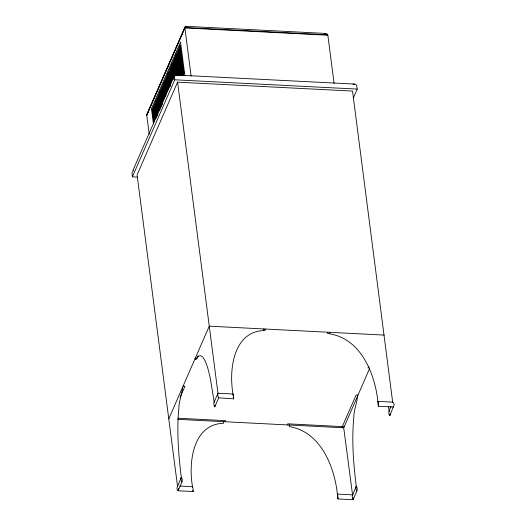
<?xml version="1.0" encoding="UTF-8"?>
<svg xmlns="http://www.w3.org/2000/svg" width="526" height="526" viewBox="0 0 526 526"><rect width="100%" height="100%" fill="white"/><g stroke="black" fill="none" stroke-linecap="round" stroke-linejoin="round"><path stroke-width="0.79" d="M184.915 27.937L185.08 26.635L185.678 26.3L325.706 33.44L327.363 34.137L327.882 35.222L184.915 27.937L146.8 115.181L147.885 112.314M353.294 98.119L357.239 89.091L356.549 85.094L354.642 84.075L174.869 74.968L174.316 76.158L174.763 79.794L132.368 176.854L137.273 177.104M392.731 402.64L352.525 91.083L177.571 82.161L217.974 393.238L217.764 394.474A4.865 1.828 67.1 0 0 217.974 396.137L218.606 398.083L214.792 406.808A6.838 5.418 23.6 0 1 214.167 401.963L210.275 378.095L207.685 367.7L205.179 360.941L202.826 357.141L200.689 355.642L198.052 356.233L195.659 359.416L195.448 357.798M218.704 397.827L233.656 398.853A6.838 1.795 -87.1 0 0 233.025 394C228.771 370.534 233.057 331.459 264.032 330.571L263.822 328.954M357.542 396.163C357.016 403.14 353.788 410.155 353.807 417.414C351.605 440.301 353.406 463.373 356.247 486.129L352.21 496.084A4.78 1.795 67.1 0 0 352.427 497.747L353.064 499.7L338.014 498.931A6.713 1.762 -87.1 0 0 337.383 494.085C334.424 466.332 320.387 431.576 289.379 426.625L289.168 425.008M182.588 387.248C182.062 394.224 178.833 401.239 178.86 408.492C176.657 431.386 178.459 454.457 181.292 477.207L176.986 487.826A4.865 3.629 -49.8 0 0 177.203 489.489L178.11 490.784L193.16 491.547A6.713 1.762 -87.1 0 0 192.529 486.701C188.282 463.235 192.569 424.16 223.537 423.272L223.326 421.655M334.082 83.299L327.79 34.821L184.817 27.53L146.708 114.78L149.226 134.169M146.787 114.74L184.882 27.536M153.776 121.664L157.668 112.748L157.879 114.366M157.912 112.202L161.686 103.556L161.896 105.174L160.949 107.33M165.94 93.819L169.72 85.173L169.924 86.79M173.731 75.981L169.957 84.627L170.168 86.244M133.025 170.214L174.395 75.501M156.255 118.08L156.906 116.594M159.378 110.933L160.325 108.777M172.995 79.755L173.942 77.598M175.23 75.698L178.064 69.208L178.275 70.826L176.381 75.152M176.802 75.238L178.38 71.635L178.59 73.252L177.643 75.415M178.064 75.501L178.695 74.061L178.899 75.678M179.557 75.218L183.022 67.289L183.232 68.906L180.398 75.389M177.571 82.161L137.082 174.862L177.486 485.932M180.819 75.481L183.337 69.715L183.548 71.332L181.661 75.652M182.075 75.744L183.653 72.141L183.863 73.752L183.232 75.198M182.305 75.448L183.936 71.72M168.774 418.874L209.263 326.173L384.217 335.088M180.01 397.544L184.948 386.248L183.061 386.156M198.17 355.977L196.855 358.988L194.975 358.89M233.057 395.467A6.713 1.762 -87.1 0 1 233.025 394L217.974 393.238L214.167 401.963A6.713 5.319 23.6 0 1 214.411 402.351M181.924 482.059A6.713 5.319 23.6 0 0 181.292 477.207A6.838 5.418 23.6 0 0 181.924 482.059L178.11 490.784L178.623 488.891A4.78 3.564 -49.8 0 0 178.643 488.444M225.207 421.747L225.687 420.655L177.643 418.209M265.702 329.052L265.222 330.144L263.598 330.058M287.288 424.916L287.761 423.825L344.201 426.698M327.783 332.215L327.303 333.306L329.749 333.431M341.841 427.697L356.135 394.98L358.015 395.072M368.7 366.208L368.042 367.713L369.298 367.779M352.624 495.354L343.721 427.789L369.6 368.542M391.022 406.513L389.115 410.878A6.713 5.319 23.6 0 0 389.746 415.724L394.053 405.112A4.865 3.629 -49.8 0 0 393.836 403.449L392.929 402.153L377.878 401.384C374.92 373.638 360.875 338.875 329.874 333.925L329.664 332.307M356.871 490.975A6.713 5.319 23.6 0 1 356.247 486.129A6.838 5.418 23.6 0 1 356.871 490.975L353.064 499.7L353.275 498.464A4.865 1.828 67.1 0 0 353.222 497.675M133.459 170.279L132 172.719L132.368 176.854M148.312 111.841L148.799 111.387M352.92 84.213L354.642 84.075M324.588 33.467L325.706 33.44M174.763 79.794L357.239 89.091M152.428 115.069L157.885 115.306M153.02 115.496L157.116 115.707M378.503 406.236A6.713 1.762 -87.1 0 1 377.878 401.384A6.838 1.795 -87.1 0 1 378.503 406.236L393.553 406.999L393.264 406.723M177.729 419.327L343.721 427.789M179.859 486.057L192.529 486.701A6.838 1.795 -87.1 0 0 192.542 487.681M352.433 494.854L337.383 494.085A6.838 1.795 -87.1 0 0 338.014 498.931M185.678 26.3L186.592 26.57M175.112 74.922L176.019 75.198M217.974 393.238L218.172 393.744M388.471 406.296L389.115 410.878A6.838 5.418 23.6 0 1 389.569 411.674M184.817 27.53L191.116 76.007M184.889 75.718L180.523 42.087L151.462 108.612L153.441 123.827M165.914 95.982L165.703 94.364L161.923 103.011L162.133 104.628M233.656 398.853A6.713 1.762 -87.1 0 1 233.301 397.59M215.16 405.244A6.713 5.319 23.6 0 1 214.792 406.808M193.16 491.547A6.838 1.795 -87.1 0 1 192.812 490.285M390.101 413.752A6.838 5.418 23.6 0 1 389.746 415.724M156.071 100.433L152.178 109.355L152.389 110.973L156.281 102.051L156.071 100.433M160.088 91.241L156.307 99.887L156.518 101.505L160.298 92.859L160.088 91.241M164.105 82.049L160.325 90.696L160.535 92.313L164.316 83.667L164.105 82.049M168.116 72.858L164.342 81.504L164.553 83.121L168.327 74.475L168.116 72.858M172.133 63.666L168.359 72.312L168.563 73.929L172.344 65.283L172.133 63.666M176.151 54.474L172.37 63.12L172.581 64.737L176.361 56.091L176.151 54.474M180.162 45.282L176.388 53.928L176.598 55.546L180.372 46.899L180.162 45.282M156.413 103.05L152.514 111.972L152.724 113.59L156.623 104.667L156.413 103.05M160.43 93.858L156.649 102.504L156.86 104.122L160.64 95.476L160.43 93.858M164.441 84.666L160.667 93.312L160.877 94.93L164.651 86.284L164.441 84.666M168.458 75.474L164.684 84.121L164.888 85.738L168.668 77.092L168.458 75.474M172.475 66.283L168.695 74.929L168.905 76.546L172.686 67.9L172.475 66.283M176.486 57.091L172.712 65.737L172.922 67.354L176.697 58.708L176.486 57.091M180.503 47.899L176.729 56.545L176.94 58.162L180.714 49.516L180.503 47.899M156.728 105.476L152.829 114.392L153.04 116.009L156.939 107.094L156.728 105.476M160.746 96.284L156.965 104.93L157.175 106.548L160.949 97.902L160.746 96.284M164.756 87.092L160.982 95.739L161.193 97.356L164.967 88.71L164.756 87.092M168.774 77.901L164.993 86.547L165.203 88.164L168.984 79.518L168.774 77.901M172.791 68.709L169.01 77.355L169.221 78.972L172.995 70.326L172.791 68.709M176.802 59.517L173.028 68.163L173.238 69.78L177.012 61.134L176.802 59.517M180.819 50.325L177.038 58.971L177.249 60.589L181.029 51.942L180.819 50.325M157.044 107.902L153.145 116.818L153.355 118.435L157.254 109.513L157.044 107.902M161.055 98.71L157.281 107.357L157.491 108.967L161.265 100.321L161.055 98.71M165.072 89.512L161.298 98.165L161.508 99.776L165.282 91.129L165.072 89.512M169.089 80.32L165.309 88.973L165.519 90.584L169.3 81.938L169.089 80.32M173.1 71.128L169.326 79.781L169.536 81.392L173.31 72.746L173.1 71.128M177.117 61.937L173.343 70.589L173.554 72.2L177.328 63.554L177.117 61.937M181.135 52.745L177.354 61.391L177.564 63.008L181.345 54.362L181.135 52.745M157.359 110.322L153.46 119.244L153.671 120.862L157.563 111.939L157.359 110.322M161.37 101.13L157.596 109.776L157.807 111.394L161.581 102.748L161.37 101.13M165.388 91.938L161.607 100.584L161.817 102.202L165.598 93.556L165.388 91.938M169.405 82.746L165.624 91.392L165.835 93.01L169.615 84.364L169.405 82.746M173.416 73.555L169.642 82.201L169.852 83.818L173.626 75.172L173.416 73.555M177.433 64.363L173.659 73.009L173.863 74.626L177.643 65.98L177.433 64.363M181.45 55.171L177.67 63.817L177.88 65.434L181.661 56.788L181.45 55.171M177.749 66.789L173.968 75.435L174.178 77.052L177.959 68.406L177.749 66.789M181.766 57.597L177.985 66.243L178.196 67.861L181.97 59.214L181.766 57.597M182.075 60.017L178.301 68.663L178.511 70.28L182.285 61.634L182.075 60.017M182.39 62.443L178.616 71.089L178.827 72.706L182.601 64.06L182.39 62.443M182.706 64.869L178.932 73.515L179.142 75.133L182.916 66.48L182.706 64.869"/></g></svg>
